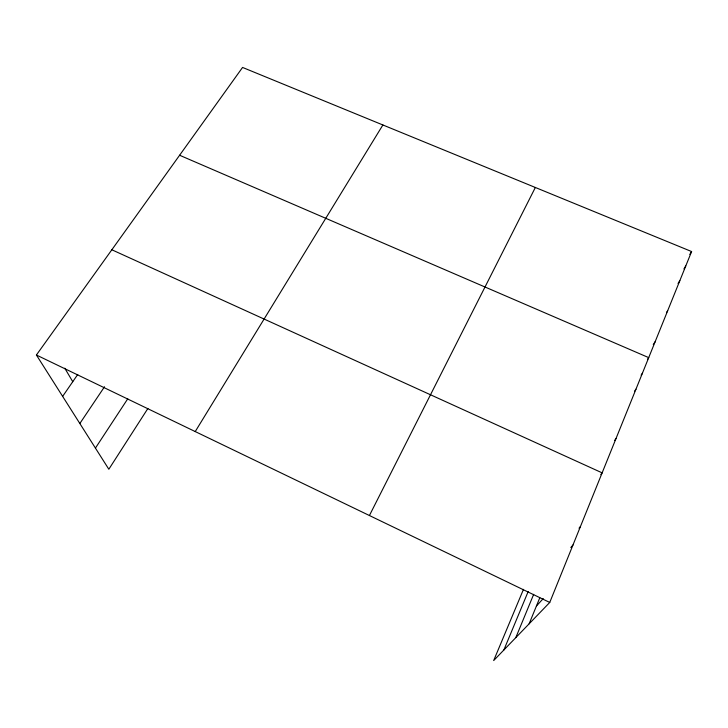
<?xml version="1.0" encoding="UTF-8"?>
<svg xmlns="http://www.w3.org/2000/svg" width="728" height="728" viewBox="0 0 728 728"><rect width="100%" height="100%" fill="white"/><g stroke="black" fill="none" stroke-linecap="round" stroke-linejoin="round"><path stroke-width="1.09" d="M523.487 589.334L493.675 660.56L549.749 602.447L691.6 251.542L242.561 67.44L36.4 355.009L108.836 469.241L147.921 408.426M529.129 623.823L539.803 597.761M515.797 637.628L533.679 594.339M503.849 650.013L528.182 591.536M369.424 515.524L535.344 187.478M195.231 431.567L382.892 124.97M689.807 254.418L691.6 251.542M683.947 268.869L685.758 265.993M678.032 283.492L679.825 280.662M666.457 312.603L667.676 310.71M95.432 448.093L127.755 398.798M653.271 344.553L655.136 341.732M79.843 423.514L104.513 386.759M647.456 359.505L648.721 357.63L179.607 155.255M641.113 375.166L642.378 373.3M62.635 396.387L77.741 374.465M634.661 391.082L635.944 389.225M614.669 440.394L615.997 438.575M600.791 474.638L602.138 472.854L111.839 249.777M579.033 528.219L580.462 526.49M570.825 547.52L572.981 544.981M536.427 606.005L543.243 598.598M36.4 355.009L549.749 602.447M64.783 368.195L72.755 381.7"/></g></svg>
